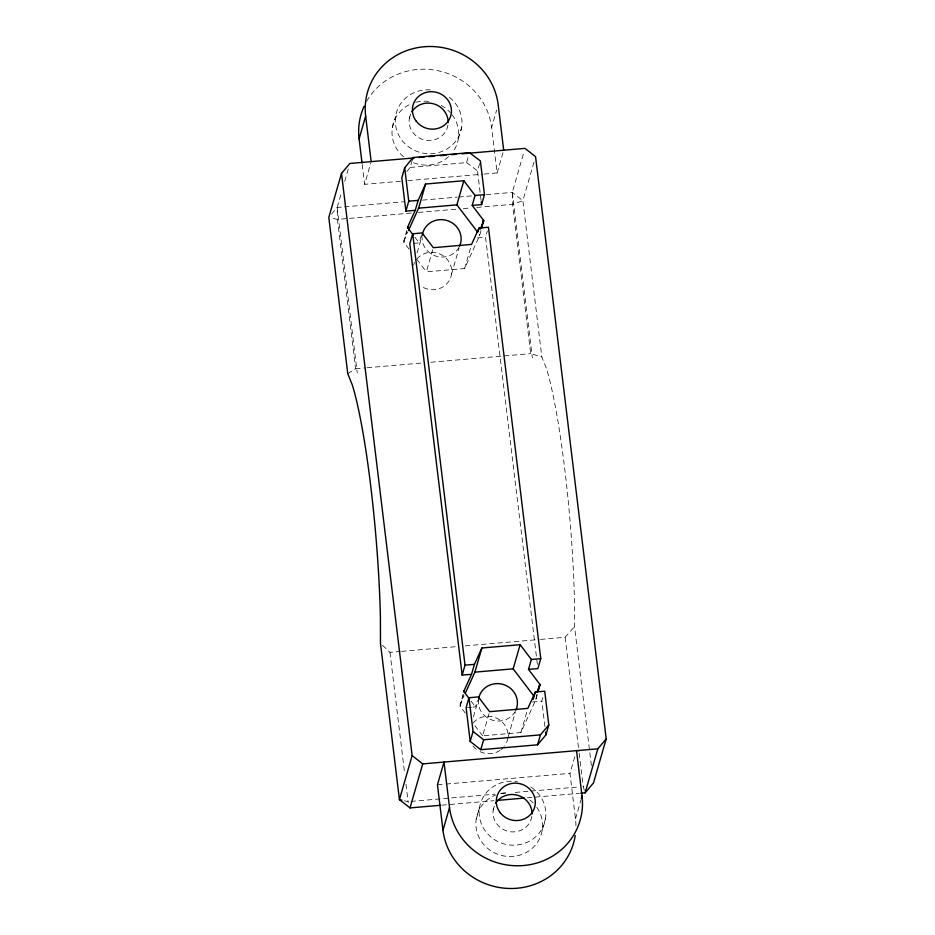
<?xml version="1.0" encoding="UTF-8"?>
<svg xmlns="http://www.w3.org/2000/svg" width="935" height="935" viewBox="0 0 935 935"><rect width="100%" height="100%" fill="white"/><g stroke="black" fill="none" stroke-linecap="round" stroke-linejoin="round"><path stroke-width="0.7" stroke-dasharray="4.67 3.51" d="M347.762 373.673L355.569 368.717L337.453 219.409L337.173 207.477L341.532 192.341M344.711 181.343L348.287 168.954M400.624 181.238L364.615 184.347L370.786 162.959M392.361 127.663L395.634 116.302M409.308 118.581L410.769 113.532M406.807 171.561L410.138 167.458L411.938 161.252M409.027 249.084L403.826 242.258L406.655 230.629M403.826 242.258L406.807 231.938M413.843 243.345L419.207 242.89L421.72 234.194M413.644 265.072L414.427 262.349M417.174 252.824L422.281 235.141M458.36 138.637L461.633 127.277M481.046 230.583L479.55 235.749L464.601 268.544L426.348 271.84L433.314 247.705M410.138 167.458L466.577 162.608L468.727 155.152M481.093 200.394L477.505 170.86L480.017 162.164M484.178 174.05L497.139 172.94L491.623 127.452L496.637 110.073M451.511 274.224L458.98 248.371M464.601 268.544L471.567 244.409M497.139 172.94L503.696 150.219M537.356 664.247L485.546 237.174L487.345 230.968M591.387 765.566L574.534 626.649L574.452 599.849A172.18 19.927 85.1 0 0 546.367 368.273L541.821 356.971L530.683 353.64L512.567 204.344L512.286 192.4L524.196 151.131M533.978 162.164L522.864 200.686L541.821 356.971M465.303 713.066L460.113 706.241L462.93 694.611M460.113 706.241L463.468 694.623M472.818 707.094L475.494 706.86L477.294 700.654M473.461 716.806L478.568 699.111M537.333 694.553L535.837 699.719L520.889 732.526L482.635 735.81L489.215 713.019M476.231 819.083L479.515 807.723M508.196 736.838L515.267 712.341M493.177 809.99L494.276 806.204M520.889 732.526L527.083 711.067M536.795 694.541L535.837 699.719M544.906 726.472L541.832 701.156L543.632 694.939M542.23 830.058L545.514 818.698M575.937 825.827A66.958 63.685 16.1 0 0 575.492 818.861L569.976 773.374L574.99 756.006M575.492 818.861L580.892 800.15M403.675 240.961L407.859 231.775M459.95 704.932L464.134 695.745M331.598 214.08L337.173 207.477L342.958 206.974M540.488 639.4L565.091 637.284L574.534 626.649M584.363 790.344L583.206 786.58L585.777 785.669M407.824 180.619L482.729 174.179M344.407 206.857L403.745 201.75M422.562 200.125L457.297 197.133M458.734 197.016L473.215 195.766M486.235 194.644L512.286 192.4L522.864 200.686L512.567 204.344L476.394 207.453M411.26 213.063L337.453 219.409L331.27 217.972M418.494 212.432L457.577 209.078M463.363 208.575L470.597 207.956M477.505 237.876L485.546 237.174M355.569 368.717L365.69 367.841M367.139 367.724L422.141 362.99M430.825 362.242L530.683 353.64M382.59 645.349L389.977 652.349L400.098 651.485M401.547 651.356L456.549 646.623M465.233 645.875L539.039 639.517M467.453 707.561L471.474 707.211M532.447 701.963L541.832 701.156M437.451 784.781L444.651 784.161M446.1 784.044L569.976 773.374M410.979 801.412L494.919 794.177M500.704 793.686L507.95 793.067M515.185 792.436L529.654 791.197M531.103 791.068L578.858 786.954M441.846 805.175L493.949 800.687M527.235 797.824L579.338 793.336M404.376 800.792L408.081 801.657L408.852 804.158M466.577 162.608L477.505 170.86M414.871 237.186L419.207 242.89M416.823 259.322L426.348 271.84M471.158 701.168L475.494 706.86M474.84 725.583L482.635 735.81M512.286 192.4L532.354 357.789M565.091 637.284L578.987 751.798M579.162 753.248L583.206 786.58M479.398 234.44L479.55 235.749M362.196 164.443L364.615 184.347M337.173 207.477L357.228 372.855M389.977 652.349L404.738 774.11M405.977 784.266L408.081 801.657M507.798 738.206A19.612 18.653 16.1 0 1 504.549 746.037M503.79 746.995A19.612 18.653 16.1 0 1 501.125 749.566M500.132 750.302A19.612 18.653 16.1 0 1 477.376 750.104M476.347 749.356A19.612 18.653 16.1 0 1 472.794 745.756M473.145 722.977A19.612 18.653 16.1 0 1 495.024 717.519A19.612 18.653 16.1 0 1 508.009 735.763M416.87 259.007A19.612 18.653 16.1 0 1 443.973 256.389A19.612 18.653 16.1 0 1 448.017 282.382A19.612 18.653 16.1 0 1 421.089 286.133M459.003 247.319A19.612 18.653 16.1 0 1 436.902 256.4A19.612 18.653 16.1 0 1 422.082 237.572M515.29 711.301A19.612 18.653 16.1 0 1 492.558 720.195A19.612 18.653 16.1 0 1 478.428 700.327M366.637 101.307A66.958 63.685 16.1 0 1 437.907 70.698A66.958 63.685 16.1 0 1 491.623 127.452M452.119 114.76A33.473 31.837 16.1 0 1 453.218 151.447M448.59 156.683A33.473 31.837 16.1 0 1 412.136 162.152M403.546 156.776A33.473 31.837 16.1 0 1 411.716 103.633M415.794 102.289A33.473 31.837 16.1 0 1 430.205 101.658M441.191 105.433A33.473 31.837 16.1 0 1 450.284 112.562M536.83 807.326A33.473 31.837 16.1 0 1 526.323 852.451A33.473 31.837 16.1 0 1 479.643 838.555A33.473 31.837 16.1 0 1 495.597 795.054M501.078 793.371A33.473 31.837 16.1 0 1 508.266 792.599M529.923 800.033A33.473 31.837 16.1 0 1 533.16 802.92M449.338 97.263A33.473 31.837 16.1 0 1 446.953 148.969A33.473 31.837 16.1 0 1 396.417 129.229A33.473 31.837 16.1 0 1 430.591 89.935M447.97 125.009A19.612 18.653 16.1 0 1 423.298 139.666A19.612 18.653 16.1 0 1 410.699 113.918M530.858 786.99A33.473 31.837 16.1 0 1 531.629 839.887A33.473 31.837 16.1 0 1 480.052 819.738A33.473 31.837 16.1 0 1 517.359 781.718M531.84 816.419A19.612 18.653 16.1 0 1 507.179 831.075A19.612 18.653 16.1 0 1 494.58 805.327"/><path stroke-width="1.4" d="M414.38 157.91L349.877 163.461L341.509 173.372L328.804 217.387L347.762 373.673L352.308 384.975A172.18 19.927 85.1 0 1 380.405 616.551L380.475 643.35L399.432 799.635L410.009 807.91L440.397 805.304M362.032 163.017L359.098 138.859L365.655 116.139A66.958 63.685 16.1 0 1 424.186 46.75A66.958 63.685 16.1 0 1 498.18 104.732L503.696 150.219M472.21 205.419L481.595 204.613L484.47 194.667L480.368 160.913L469.44 152.662L413.013 157.524L404.691 167.786L401.816 177.72L405.872 211.123L415.257 210.317L418.132 200.382L425.589 184.02L463.842 180.724L475.074 195.473L472.21 205.419L483.968 220.859L480.193 229.133M412.288 160.014L413.013 157.524M405.872 211.123L408.735 201.189L404.691 167.786M408.455 230.466L418.623 208.154L425.589 184.02M528.497 669.39L537.882 668.583L540.757 658.649L488.421 227.24L479.024 228.047L471.567 244.409L433.314 247.705L422.082 232.944L412.686 233.762L409.822 243.696L462.159 675.105L471.544 674.299L474.419 664.353L481.876 647.99L520.129 644.706L531.361 659.456L528.497 669.39L540.255 684.841L537.052 691.842M477.668 232.16L456.876 204.858L463.842 180.724M477.949 231.775L479.024 228.047M481.256 227.988L483.5 220.239L481.794 228M341.509 173.372L412.136 755.609L399.432 799.635L401.91 800.208M410.009 807.91L422.714 763.895L412.136 755.609M462.159 675.105L465.022 665.159L412.686 233.762M465.338 693.127L474.91 672.136L481.876 647.99M468.973 697.732L466.109 707.666L470.2 741.42L480.765 749.706L537.567 744.821L545.923 734.91L548.798 724.964L544.708 691.21L535.311 692.017L527.854 708.379L489.601 711.675L478.369 696.926L468.973 697.732L473.075 731.486L470.2 741.42M442.968 830.268L449.525 807.548L444.008 762.06L437.451 784.781L442.968 830.268A66.958 63.685 16.1 0 0 508.243 888.449A66.958 63.685 16.1 0 0 575.235 835.539M480.765 749.706L483.64 739.772L473.075 731.486M533.943 696.143L513.163 668.841L520.129 644.706M533.16 699.473L535.311 692.017M537.543 691.958L539.775 684.221L538.443 690.685M537.567 744.821L540.43 734.875L548.798 724.964M581.278 798.817L582.049 796.141L576.533 750.653M580.787 793.219L585.123 792.845L597.827 748.818L606.196 738.907L535.568 156.671L524.991 148.384L461.925 153.807M606.196 738.907L593.491 782.934L585.123 792.845M415.257 210.317L407.45 227.45L413.13 234.907M471.544 674.299L463.737 691.421L469.417 698.877M418.705 157.536L424.467 157.033M428.791 156.659L434.553 156.168M440.315 155.677L446.077 155.175M451.839 154.684L456.163 154.31M408.735 201.189L418.132 200.382M475.074 195.473L484.47 194.667M418.623 208.154L456.876 204.858M465.022 665.159L474.419 664.353M531.361 659.456L540.757 658.649M474.91 672.136L513.163 668.841M483.64 739.772L540.43 734.875M422.714 763.895L597.827 748.818M496.847 800.442L524.336 798.069M481.256 201.796L481.595 204.613M545.584 732.093L545.923 734.91M407.765 226.761L407.929 228.07M464.052 690.731L464.216 692.04M365.655 116.139L371.172 161.626M422.281 235.141A19.612 18.653 16.1 0 1 446.953 220.485A19.612 18.653 16.1 0 1 459.552 246.232M478.568 699.111A19.612 18.653 16.1 0 1 503.229 684.455A19.612 18.653 16.1 0 1 515.828 710.203M582.049 796.141A66.958 63.685 16.1 0 1 523.518 865.529A66.958 63.685 16.1 0 1 449.525 807.548M359.098 138.859A66.958 63.685 16.1 0 1 364.112 106.251M411.867 111.768A19.612 18.653 16.1 0 1 433.969 103.925A19.612 18.653 16.1 0 1 448.169 122.567M495.737 803.177A19.612 18.653 16.1 0 1 517.85 795.334A19.612 18.653 16.1 0 1 532.05 813.988M500.12 812.62A19.612 18.653 16.1 0 0 533.721 809.722A19.612 18.653 16.1 0 0 513.525 783.203A19.612 18.653 16.1 0 0 500.12 812.62M416.239 121.199A19.612 18.653 16.1 0 0 449.852 118.313A19.612 18.653 16.1 0 0 429.656 91.782A19.612 18.653 16.1 0 0 416.239 121.199"/></g></svg>
